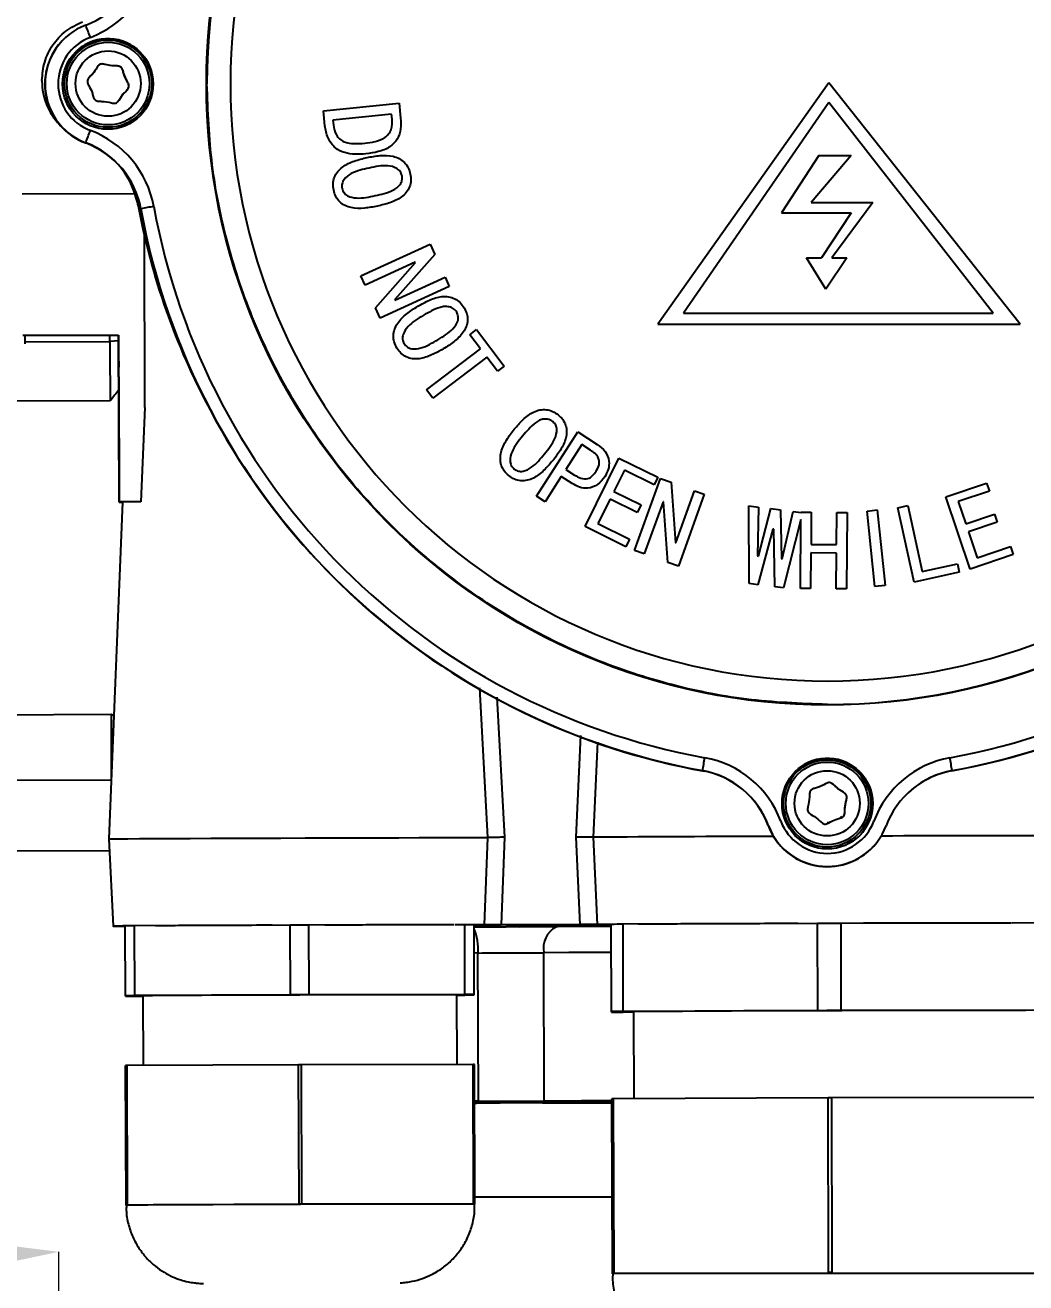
# Model space of a CAD drawing. Header units: millimetres. Extents: x 2384 to 4064, y 886 to 2074.
# Drawn here: x 3397.6 to 3512.4, y 1680.5 to 1824.7 of the extents above; entities that cross this region are included whole.
import ezdxf

# ---------------------------------------------------------------- set-up
doc = ezdxf.new("R2010")
doc.units = ezdxf.units.MM
doc.layers.add('AM_5', color=3, linetype='Continuous', lineweight=25)
doc.styles.add('SLDTEXTSTYLE1', font='txt.shx', dxfattribs={"width": 0.7, "bigfont": 'gbcbig.shx'})
doc.dimstyles.new('SLDDIMSTYLE12$2', dxfattribs={"dimtxt": 12, "dimasz": 10, "dimexe": 0, "dimexo": 0.0625, "dimgap": 0.875, "dimtad": 1, "dimdec": 1, "dimlfac": 1.8, "dimrnd": 1e-09, "dimzin": 12, "dimdsep": 46, "dimtxsty": 'SLDTEXTSTYLE1', "dimcen": 0.09, "dimdle": 8.16, "dimclrd": 3, "dimclre": 3, "dimadec": 0, "dimazin": 3, "dimtfac": 1, "dimtdec": 1, "dimtofl": 0, "dimtmove": 0, "dimatfit": 3, "dimfxl": 0, "dimfrac": 2, "dimtolj": 1, "dimlwd": 5, "dimlwe": 5, "dimarcsym": 0})

# ---------------------------------------------------------------- blocks, each defined once
blk = doc.blocks.new('*D65')
at = {"layer": 'AM_5', "color": 3, "linetype": 'Continuous', "lineweight": 5, "transparency": 16777216}
blk.add_line((3401.49, 1596.77), (3401.49, 1684.1), dxfattribs=at)
at = {"layer": 'AM_5', "color": 3, "lineweight": 5, "transparency": 16777216}
blk.add_line((3351.95, 1614.91), (3317.53, 1649.33), dxfattribs=at)
at = {"layer": 'AM_5', "color": 3, "linetype": 'Continuous', "lineweight": 5, "transparency": 16777216}
blk.add_arc((3401.49, 1565.36), 118.74, 94.8267, 130.1733, dxfattribs=at)
at = {"layer": 'AM_5', "color": 3, "transparency": 16777216}
for points in [[(3391.43, 1685.35), (3391.57, 1682.02), (3401.49, 1684.1)], [(3326.02, 1654.87), (3323.77, 1657.32), (3317.53, 1649.33)]]:
    blk.add_solid(points, dxfattribs=at)
at = {"layer": 'Defpoints', "color": 0, "transparency": 16777216}
for p in [(3370.76, 1680.06), (3352, 1614.86), (3401.49, 1596.71), (3401.49, 1570.36), (3401.49, 1565.36)]:
    blk.add_point(p, dxfattribs=at)
at = {"layer": 'AM_5', "color": 0, "transparency": 16777216, "insert": (3353.42, 1681.42), "char_height": 12, "attachment_point": 5, "rotation": 22.5, "style": 'SLDTEXTSTYLE1'}
blk.add_mtext('\\A1;45°', dxfattribs=at)

msp = doc.modelspace()

# ---------------------------------------------------------------- linework, layer by layer
at = {"color": 7, "linetype": 'Continuous', "lineweight": 25}
for p, q in [((3401.771, 1822.819), (3401.748, 1822.793)), ((3399.542, 1818.354), (3399.542, 1818.306)), ((3405.345, 1819.117), (3405.011, 1818.741)), ((3405.349, 1819.113), (3405.352, 1819.117)), ((3489.769, 1818.087), (3470.156, 1790.423)), ((3511.709, 1790.423), (3489.769, 1818.087)), ((3408.245, 1815.945), (3408.775, 1816.746)), ((3408.775, 1816.746), (3408.916, 1816.904)), ((3408.915, 1816.911), (3408.912, 1816.907)), ((3431.821, 1814.9), (3440.487, 1815.779)), ((3440.487, 1815.779), (3440.662, 1814.055)), ((3489.769, 1815.858), (3473.095, 1791.689)), ((3508.604, 1791.689), (3489.769, 1815.858)), ((3431.995, 1813.176), (3431.821, 1814.9)), ((3439.642, 1814.515), (3432.901, 1813.829)), ((3432.901, 1813.829), (3432.958, 1813.272)), ((3439.699, 1813.958), (3439.642, 1814.515)), ((3404.544, 1811.21), (3404.567, 1811.235)), ((3488.631, 1809.766), (3484.337, 1803.191)), ((3492.321, 1809.766), (3487.759, 1804.399)), ((3488.631, 1809.766), (3492.321, 1809.766)), ((3397.283, 1805.361), (3410.217, 1805.402)), ((3409.936, 1806.056), (3410.578, 1804.065)), ((3410.578, 1804.065), (3410.578, 1804.016)), ((3410.889, 1803.663), (3410.866, 1803.638)), ((3487.759, 1804.399), (3494.803, 1804.399)), ((3494.803, 1804.399), (3490.13, 1798.025)), ((3484.337, 1803.191), (3492.321, 1803.191)), ((3492.321, 1803.191), (3488.947, 1798.025)), ((3411.36, 1780.885), (3411.298, 1800.555)), ((3436.106, 1795.968), (3444.043, 1799.603)), ((3444.043, 1799.603), (3444.576, 1798.441)), ((3444.576, 1798.441), (3439.989, 1793.253)), ((3487.222, 1798.025), (3488.947, 1798.025)), ((3489.436, 1794.47), (3487.222, 1798.025)), ((3491.851, 1798.025), (3489.436, 1794.47)), ((3490.13, 1798.025), (3491.851, 1798.025)), ((3442.351, 1797.535), (3436.595, 1794.9)), ((3437.787, 1792.3), (3442.372, 1797.49)), ((3442.372, 1797.49), (3442.351, 1797.535)), ((3436.595, 1794.9), (3436.106, 1795.968)), ((3440.009, 1793.206), (3445.766, 1795.842)), ((3445.766, 1795.842), (3446.254, 1794.775)), ((3446.254, 1794.775), (3438.317, 1791.141)), ((3438.317, 1791.141), (3437.787, 1792.3)), ((3439.989, 1793.253), (3440.009, 1793.206)), ((3473.095, 1791.689), (3508.604, 1791.689)), ((3397.334, 1789.16), (3408.334, 1789.195)), ((3408.334, 1789.195), (3408.394, 1770.066)), ((3408.334, 1789.195), (3408.334, 1789.157)), ((3448.602, 1789.231), (3449.375, 1789.818)), ((3449.839, 1787.601), (3448.602, 1789.231)), ((3449.375, 1789.818), (3452.558, 1785.623)), ((3470.156, 1790.423), (3511.709, 1790.423)), ((3397.621, 1788.406), (3407.336, 1788.436)), ((3408.334, 1789.157), (3397.622, 1789.123)), ((3408.394, 1770.027), (3408.334, 1789.157)), ((3443.647, 1782.902), (3449.839, 1787.601)), ((3450.55, 1786.665), (3444.358, 1781.966)), ((3451.785, 1785.036), (3450.55, 1786.665)), ((3408.343, 1786.191), (3408.343, 1786.199)), ((3408.343, 1786.199), (3408.345, 1785.503)), ((3408.345, 1785.495), (3408.343, 1786.191)), ((3408.345, 1785.503), (3408.345, 1785.495)), ((3452.558, 1785.623), (3451.785, 1785.036)), ((3408.349, 1784.386), (3408.349, 1784.399)), ((3408.349, 1784.399), (3408.351, 1783.638)), ((3408.351, 1783.624), (3408.349, 1784.386)), ((3408.349, 1784.386), (3408.349, 1784.386)), ((3408.351, 1783.638), (3408.351, 1783.624)), ((3408.355, 1782.311), (3408.358, 1781.466)), ((3408.355, 1782.293), (3408.355, 1782.311)), ((3408.358, 1781.448), (3408.355, 1782.293)), ((3408.355, 1782.293), (3408.355, 1782.293)), ((3444.358, 1781.966), (3443.647, 1782.902)), ((3407.357, 1781.637), (3396.042, 1781.602)), ((3408.358, 1781.466), (3408.358, 1781.458)), ((3408.358, 1781.458), (3408.384, 1773.351)), ((3408.358, 1781.456), (3408.358, 1781.448)), ((3408.384, 1773.348), (3408.358, 1781.456)), ((3411.36, 1780.885), (3410.867, 1770.073)), ((3456.25, 1770.717), (3460.981, 1778.087)), ((3460.981, 1778.087), (3463.222, 1776.649)), ((3461.447, 1776.632), (3459.621, 1773.786)), ((3462.438, 1775.995), (3461.447, 1776.632)), ((3461.815, 1767.235), (3465.697, 1775.093)), ((3465.697, 1775.093), (3470.154, 1772.891)), ((3408.384, 1773.351), (3408.384, 1773.348)), ((3459.621, 1773.786), (3460.611, 1773.149)), ((3466.323, 1773.698), (3465.118, 1771.263)), ((3469.724, 1772.017), (3466.323, 1773.698)), ((3459.096, 1772.968), (3457.241, 1770.08)), ((3460.346, 1772.166), (3459.096, 1772.968)), ((3467.496, 1764.495), (3470.47, 1772.756)), ((3470.154, 1772.891), (3469.724, 1772.017)), ((3470.47, 1772.756), (3471.679, 1772.32)), ((3471.679, 1772.32), (3472.178, 1765.374)), ((3503.179, 1770.634), (3507.867, 1772.23)), ((3507.867, 1772.23), (3508.179, 1771.313)), ((3457.241, 1770.08), (3456.25, 1770.717)), ((3465.118, 1771.263), (3468.242, 1769.719)), ((3472.227, 1765.355), (3474.385, 1771.346)), ((3475.495, 1770.947), (3472.521, 1762.686)), ((3474.385, 1771.346), (3475.495, 1770.947)), ((3505.991, 1762.373), (3503.179, 1770.634)), ((3508.179, 1771.313), (3504.604, 1770.094)), ((3408.796, 1770.05), (3407.231, 1731.434)), ((3410.867, 1770.073), (3408.394, 1770.066)), ((3408.394, 1770.066), (3408.394, 1770.027)), ((3408.394, 1770.027), (3408.795, 1770.029)), ((3464.687, 1770.39), (3463.302, 1767.588)), ((3467.812, 1768.846), (3464.687, 1770.39)), ((3468.242, 1769.719), (3467.812, 1768.846)), ((3470.766, 1770.086), (3468.608, 1764.095)), ((3470.813, 1770.069), (3470.766, 1770.086)), ((3471.314, 1763.121), (3470.813, 1770.069)), ((3480.633, 1760.695), (3480.595, 1769.602)), ((3480.595, 1769.602), (3481.709, 1769.463)), ((3481.709, 1769.463), (3481.59, 1763.87)), ((3481.69, 1763.859), (3483.128, 1769.291)), ((3483.128, 1769.291), (3484.244, 1769.153)), ((3484.244, 1769.153), (3484.326, 1763.535)), ((3484.428, 1763.522), (3485.664, 1768.978)), ((3485.664, 1768.978), (3486.586, 1768.865)), ((3494.153, 1769.018), (3495.32, 1769.139)), ((3495.049, 1760.351), (3494.153, 1769.018)), ((3495.32, 1769.139), (3496.217, 1760.472)), ((3497.692, 1769.387), (3498.836, 1769.635)), ((3499.545, 1760.881), (3497.692, 1769.387)), ((3498.836, 1769.635), (3500.484, 1762.075)), ((3504.604, 1770.094), (3505.475, 1767.533)), ((3463.302, 1767.588), (3466.933, 1765.793)), ((3486.579, 1768.06), (3484.587, 1760.21)), ((3486.511, 1760.142), (3486.579, 1768.06)), ((3486.586, 1768.865), (3486.586, 1768.89)), ((3486.586, 1768.89), (3487.763, 1768.881)), ((3487.763, 1768.881), (3487.731, 1765.197)), ((3490.647, 1765.173), (3490.679, 1768.856)), ((3490.679, 1768.856), (3491.856, 1768.845)), ((3491.856, 1768.845), (3491.78, 1760.097)), ((3505.475, 1767.533), (3508.761, 1768.652)), ((3509.074, 1767.735), (3505.788, 1766.616)), ((3508.761, 1768.652), (3509.074, 1767.735)), ((3466.501, 1764.92), (3461.815, 1767.235)), ((3483.356, 1766.947), (3481.647, 1760.571)), ((3483.456, 1766.934), (3483.356, 1766.947)), ((3483.574, 1760.335), (3483.456, 1766.934)), ((3505.788, 1766.616), (3506.792, 1763.667)), ((3429.52, 1765.11), (3429.514, 1765.104)), ((3429.514, 1765.104), (3429.52, 1765.11)), ((3466.933, 1765.793), (3466.501, 1764.92)), ((3472.178, 1765.374), (3472.227, 1765.355)), ((3487.731, 1765.197), (3490.647, 1765.173)), ((3506.792, 1763.667), (3510.608, 1764.967)), ((3510.608, 1764.967), (3510.919, 1764.05)), ((3468.608, 1764.095), (3467.496, 1764.495)), ((3481.59, 1763.87), (3481.69, 1763.859)), ((3484.326, 1763.535), (3484.428, 1763.522)), ((3487.723, 1764.225), (3487.687, 1760.133)), ((3490.639, 1764.201), (3487.723, 1764.225)), ((3490.603, 1760.108), (3490.639, 1764.201)), ((3510.919, 1764.05), (3505.991, 1762.373)), ((3472.521, 1762.686), (3471.314, 1763.121)), ((3504.717, 1762.008), (3499.545, 1760.881)), ((3500.484, 1762.075), (3504.513, 1762.954)), ((3504.513, 1762.954), (3504.717, 1762.008)), ((3481.647, 1760.571), (3480.633, 1760.695)), ((3484.587, 1760.21), (3483.574, 1760.335)), ((3496.217, 1760.472), (3495.049, 1760.351)), ((3487.687, 1760.133), (3486.511, 1760.142)), ((3491.78, 1760.097), (3490.603, 1760.108)), ((3436.73, 1757.889), (3436.735, 1757.895)), ((3450.667, 1731.583), (3449.749, 1748.76)), ((3451.718, 1747.665), (3452.588, 1731.621)), ((3382.569, 1745.638), (3407.47, 1745.716)), ((3407.47, 1745.716), (3407.805, 1745.589)), ((3460.814, 1731.647), (3461.35, 1743.274)), ((3463.26, 1742.522), (3462.762, 1731.621)), ((3475.271, 1739.25), (3475.286, 1739.266)), ((3475.514, 1739.195), (3475.52, 1739.202)), ((3475.776, 1739.145), (3475.514, 1739.195)), ((3503.911, 1739.266), (3503.888, 1739.241)), ((3407.494, 1738.156), (3382.581, 1738.077)), ((3407.494, 1738.156), (3407.495, 1737.936)), ((3482.793, 1733.033), (3482.67, 1733.359)), ((3482.793, 1733.033), (3482.8, 1733.041)), ((3482.858, 1732.944), (3482.844, 1732.928)), ((3489.811, 1733.28), (3489.592, 1733.269)), ((3450.294, 1721.581), (3450.668, 1731.583)), ((3450.668, 1731.583), (3450.667, 1731.583)), ((3452.588, 1731.621), (3452.215, 1721.585)), ((3461.255, 1721.613), (3460.814, 1731.647)), ((3462.762, 1731.621), (3463.202, 1721.622)), ((3462.762, 1731.621), (3462.762, 1731.621)), ((3382.519, 1730.046), (3407.293, 1730.124)), ((3407.231, 1731.434), (3407.699, 1721.436)), ((3494.903, 1730.607), (3494.926, 1730.632)), ((3409.113, 1713.46), (3409.088, 1721.46)), ((3409.088, 1721.46), (3409.088, 1721.421)), ((3409.113, 1713.421), (3409.088, 1721.421)), ((3428.015, 1721.542), (3410.161, 1721.467)), ((3410.186, 1713.467), (3410.161, 1721.467)), ((3428.04, 1713.542), (3428.015, 1721.542)), ((3446.818, 1721.583), (3430.161, 1721.549)), ((3430.186, 1713.549), (3430.161, 1721.549)), ((3448.015, 1721.586), (3446.922, 1721.583)), ((3448.04, 1713.586), (3448.015, 1721.586)), ((3449.113, 1713.586), (3449.088, 1721.586)), ((3450.294, 1721.581), (3449.088, 1721.583)), ((3449.088, 1721.549), (3450.294, 1721.558)), ((3452.215, 1721.585), (3461.255, 1721.613)), ((3461.255, 1721.596), (3452.215, 1721.567)), ((3458.51, 1721.373), (3459.255, 1721.589)), ((3464.861, 1711.64), (3464.83, 1721.64)), ((3464.83, 1721.64), (3464.83, 1721.591)), ((3464.861, 1711.591), (3464.83, 1721.591)), ((3488.488, 1721.743), (3466.171, 1721.648)), ((3466.203, 1711.648), (3466.171, 1721.648)), ((3488.52, 1711.743), (3488.488, 1721.743)), ((3510.608, 1721.791), (3491.171, 1721.751)), ((3491.203, 1711.751), (3491.171, 1721.751)), ((3513.488, 1721.797), (3510.792, 1721.792)), ((3454.3, 1721.365), (3453.872, 1721.363)), ((3458.51, 1721.373), (3454.3, 1721.365)), ((3449.543, 1718.356), (3449.098, 1718.354)), ((3449.597, 1701.356), (3449.543, 1718.356)), ((3457.134, 1701.382), (3457.08, 1718.381)), ((3409.113, 1713.46), (3409.113, 1713.421)), ((3428.04, 1713.542), (3410.186, 1713.467)), ((3410.187, 1713.421), (3411.113, 1713.423)), ((3411.113, 1713.447), (3411.138, 1705.471)), ((3448.04, 1713.586), (3430.186, 1713.549)), ((3447.138, 1705.584), (3447.113, 1713.56)), ((3447.113, 1713.536), (3448.04, 1713.54)), ((3449.113, 1713.547), (3449.113, 1713.586)), ((3464.861, 1711.64), (3464.861, 1711.591)), ((3488.52, 1711.743), (3466.203, 1711.648)), ((3466.203, 1711.591), (3467.361, 1711.594)), ((3467.361, 1711.623), (3467.393, 1701.653)), ((3513.52, 1711.797), (3491.203, 1711.751)), ((3428.974, 1705.546), (3409.302, 1705.463)), ((3429.025, 1689.546), (3428.974, 1705.546)), ((3448.974, 1705.588), (3429.302, 1705.547)), ((3429.353, 1689.547), (3429.302, 1705.547)), ((3449.025, 1689.588), (3448.974, 1705.588)), ((3449.189, 1689.588), (3449.138, 1705.588)), ((3409.189, 1689.462), (3409.138, 1705.462)), ((3409.138, 1705.462), (3409.139, 1705.419)), ((3409.189, 1689.419), (3409.139, 1705.419)), ((3409.353, 1689.463), (3409.302, 1705.463)), ((3449.597, 1701.356), (3449.152, 1701.354)), ((3453.594, 1701.321), (3449.152, 1701.312)), ((3449.152, 1701.201), (3453.464, 1701.219)), ((3453.464, 1701.219), (3453.463, 1701.321)), ((3462.632, 1701.231), (3458.106, 1701.202)), ((3458.256, 1701.367), (3462.807, 1701.367)), ((3461.719, 1701.225), (3461.719, 1701.207)), ((3462.632, 1701.366), (3462.632, 1701.231)), ((3462.807, 1701.367), (3462.807, 1701.389)), ((3464.956, 1681.642), (3464.893, 1701.642)), ((3464.893, 1701.642), (3464.893, 1701.589)), ((3464.956, 1681.589), (3464.893, 1701.589)), ((3489.688, 1701.748), (3465.098, 1701.644)), ((3465.161, 1681.644), (3465.098, 1701.644)), ((3489.751, 1681.748), (3489.688, 1701.748)), ((3514.688, 1701.8), (3490.097, 1701.749)), ((3490.16, 1681.749), (3490.097, 1701.749)), ((3449.152, 1701.158), (3449.418, 1701.159)), ((3465.133, 1690.364), (3449.022, 1690.364)), ((3409.189, 1689.462), (3409.189, 1689.44)), ((3409.189, 1689.44), (3409.189, 1689.419)), ((3419.189, 1689.505), (3409.353, 1689.463)), ((3429.025, 1689.546), (3419.189, 1689.505)), ((3426.494, 1689.535), (3426.494, 1689.532)), ((3439.189, 1689.567), (3429.353, 1689.547)), ((3449.025, 1689.588), (3439.189, 1689.567)), ((3449.189, 1689.566), (3449.189, 1689.588)), ((3464.956, 1681.642), (3464.956, 1681.616)), ((3464.956, 1681.616), (3464.956, 1681.589))]:
    msp.add_line(p, q, dxfattribs=at)
at = {"linetype": 'ByBlock'}
msp.add_line((3465.161, 1681.644), (3514.918, 1681.644), dxfattribs=at)
at = {"color": 7, "linetype": 'Continuous', "lineweight": 25, "flags": 128}
for points in [[(3407.336, 1788.436), (3407.334, 1789.014), (3407.334, 1789.154)], [(3408.336, 1788.538), (3408.311, 1788.533), (3407.336, 1788.436)], [(3407.336, 1788.436), (3407.337, 1788.084), (3407.339, 1787.564), (3407.341, 1786.887), (3407.343, 1786.064), (3407.346, 1785.109), (3407.35, 1784.04), (3407.353, 1782.876), (3407.357, 1781.637)], [(3407.47, 1745.716), (3407.472, 1745.229), (3407.474, 1744.583), (3407.476, 1743.788), (3407.479, 1742.859), (3407.482, 1741.811), (3407.486, 1740.665), (3407.49, 1739.439), (3407.494, 1738.156)], [(3491.22, 1733.989), (3491.148, 1733.913), (3491.007, 1733.784)], [(3407.231, 1731.434), (3407.276, 1731.437), (3407.632, 1731.443), (3408.338, 1731.451), (3409.382, 1731.459), (3410.748, 1731.468), (3412.415, 1731.477), (3414.354, 1731.487), (3416.536, 1731.497), (3418.924, 1731.508), (3421.481, 1731.518), (3424.165, 1731.528), (3426.934, 1731.538), (3429.742, 1731.547), (3432.544, 1731.555), (3435.296, 1731.563), (3437.954, 1731.569), (3440.473, 1731.575), (3442.815, 1731.579), (3444.941, 1731.583), (3446.817, 1731.585), (3448.413, 1731.585), (3449.703, 1731.585), (3450.667, 1731.583)], [(3430.161, 1721.549), (3429.893, 1721.548), (3429.625, 1721.547), (3429.356, 1721.546), (3429.088, 1721.546), (3428.82, 1721.545), (3428.551, 1721.544), (3428.283, 1721.543), (3428.015, 1721.542)], [(3454.3, 1721.365), (3455.436, 1721.558), (3455.492, 1721.577)], [(3464.83, 1721.399), (3464.541, 1721.398), (3462.999, 1721.391), (3461.479, 1721.385), (3459.982, 1721.379), (3458.51, 1721.373)], [(3491.171, 1721.751), (3490.836, 1721.75), (3490.501, 1721.749), (3490.165, 1721.748), (3489.83, 1721.747), (3489.494, 1721.746), (3489.159, 1721.745), (3488.823, 1721.744), (3488.488, 1721.743)], [(3449.089, 1721.348), (3449.506, 1721.35), (3450.186, 1721.352), (3450.871, 1721.354), (3451.559, 1721.356), (3452.248, 1721.358), (3452.777, 1721.36)], [(3464.84, 1718.413), (3462.922, 1718.406), (3459.959, 1718.394), (3457.08, 1718.381)], [(3430.186, 1713.549), (3429.918, 1713.548), (3429.65, 1713.547), (3429.382, 1713.546), (3429.113, 1713.546), (3428.845, 1713.545), (3428.576, 1713.544), (3428.308, 1713.543), (3428.04, 1713.542)], [(3491.203, 1711.751), (3490.867, 1711.75), (3490.532, 1711.749), (3490.197, 1711.748), (3489.861, 1711.747), (3489.526, 1711.746), (3489.19, 1711.745), (3488.855, 1711.744), (3488.52, 1711.743)], [(3429.302, 1705.547), (3429.261, 1705.547), (3429.22, 1705.547), (3429.179, 1705.547), (3429.138, 1705.547), (3429.097, 1705.546), (3429.056, 1705.546), (3429.015, 1705.546), (3428.974, 1705.546)], [(3449.138, 1705.588), (3449.118, 1705.588), (3449.098, 1705.588), (3449.077, 1705.588), (3449.057, 1705.588), (3449.036, 1705.588), (3449.016, 1705.588), (3448.995, 1705.588), (3448.974, 1705.588)], [(3409.302, 1705.463), (3409.282, 1705.463), (3409.261, 1705.463), (3409.24, 1705.462), (3409.22, 1705.462), (3409.199, 1705.462), (3409.179, 1705.462), (3409.159, 1705.462), (3409.138, 1705.462)], [(3449.152, 1701.327), (3449.847, 1701.33), (3450.905, 1701.335), (3451.692, 1701.34), (3452.15, 1701.343), (3452.245, 1701.346), (3451.971, 1701.348), (3451.346, 1701.348), (3450.419, 1701.347), (3449.256, 1701.345), (3449.152, 1701.345)], [(3453.464, 1701.219), (3454.458, 1701.22), (3455.499, 1701.221), (3456.585, 1701.222), (3457.713, 1701.223), (3458.884, 1701.225), (3460.095, 1701.227), (3461.345, 1701.229), (3462.632, 1701.231)], [(3462.807, 1701.367), (3461.515, 1701.361), (3460.26, 1701.355), (3459.044, 1701.349), (3457.867, 1701.343), (3456.733, 1701.338), (3455.641, 1701.332), (3454.595, 1701.326), (3453.594, 1701.321)], [(3464.893, 1701.414), (3461.41, 1701.399), (3457.134, 1701.382)], [(3461.719, 1701.207), (3464.099, 1701.212), (3464.894, 1701.213)], [(3464.893, 1701.398), (3464.267, 1701.395), (3461.882, 1701.385)], [(3465.098, 1701.644), (3465.072, 1701.644), (3465.046, 1701.643), (3465.02, 1701.643), (3464.995, 1701.643), (3464.969, 1701.643), (3464.943, 1701.643), (3464.918, 1701.643), (3464.893, 1701.642)], [(3490.097, 1701.749), (3490.046, 1701.749), (3489.995, 1701.749), (3489.944, 1701.749), (3489.893, 1701.748), (3489.841, 1701.748), (3489.79, 1701.748), (3489.739, 1701.748), (3489.688, 1701.748)], [(3449.152, 1701.168), (3449.702, 1701.17), (3450.759, 1701.175), (3451.547, 1701.18), (3452.005, 1701.184), (3452.1, 1701.186), (3451.825, 1701.188), (3451.201, 1701.188), (3450.273, 1701.187), (3449.152, 1701.185)], [(3456.951, 1701.181), (3461.219, 1701.189), (3464.894, 1701.198)], [(3409.353, 1689.463), (3409.332, 1689.463), (3409.311, 1689.463), (3409.291, 1689.462), (3409.27, 1689.462), (3409.25, 1689.462), (3409.229, 1689.462), (3409.209, 1689.462), (3409.189, 1689.462)], [(3439.189, 1689.567), (3436.842, 1689.562), (3434.365, 1689.556), (3431.799, 1689.549), (3429.189, 1689.541), (3426.578, 1689.532), (3424.012, 1689.523), (3421.535, 1689.514), (3419.189, 1689.505)], [(3429.353, 1689.547), (3429.312, 1689.547), (3429.271, 1689.547), (3429.23, 1689.547), (3429.189, 1689.547), (3429.148, 1689.547), (3429.107, 1689.546), (3429.066, 1689.546), (3429.025, 1689.546)], [(3449.189, 1689.588), (3449.168, 1689.588), (3449.148, 1689.588), (3449.128, 1689.588), (3449.107, 1689.588), (3449.087, 1689.588), (3449.066, 1689.588), (3449.045, 1689.588), (3449.025, 1689.588)], [(3465.161, 1681.644), (3465.135, 1681.644), (3465.109, 1681.643), (3465.083, 1681.643), (3465.057, 1681.643), (3465.032, 1681.643), (3465.006, 1681.643), (3464.981, 1681.643), (3464.956, 1681.642)], [(3490.16, 1681.749), (3490.109, 1681.749), (3490.058, 1681.749), (3490.007, 1681.749), (3489.956, 1681.749), (3489.904, 1681.748), (3489.853, 1681.748), (3489.802, 1681.748), (3489.751, 1681.748)]]:
    msp.add_lwpolyline(points, dxfattribs=at)
at = {"color": 7, "linetype": 'Continuous', "lineweight": 25}
for centre, radius in [((3489.601, 1817.978), 71.202), ((3407.101, 1817.978), 5.2), ((3407.127, 1818.007), 5), ((3407.132, 1818.012), 4.739), ((3407.134, 1818.014), 3.742), ((3489.601, 1735.478), 5.2), ((3489.573, 1735.504), 5), ((3489.578, 1735.51), 4.739), ((3489.579, 1735.512), 3.742)]:
    msp.add_circle(centre, radius, dxfattribs=at)
for centre, radius, start, end in [((3489.603, 1817.981), 71.137, 270.00008, 179.99995), ((3489.608, 1817.986), 68.457, 90.00009, 359.99993), ((3401.051, 1834.077), 10, 290.58662, 349.69397), ((3401.053, 1834.08), 11.5, 290.58662, 349.69398), ((3407.098, 1817.976), 7.2, 110.58678, 249.4134), ((3250.725, 1765.731), 164.762, 20.45627, 20.97729), ((3407.075, 1817.95), 7.2, 137.72619, 249.41336), ((3407.101, 1817.978), 5.7, 110.58679, 249.4134), ((3407.092, 1817.969), 5.2, 317.72621, 137.72594), ((3406.742, 1818.317), 7.2, 180.09019, 224.23125), ((3028.687, 1953.625), 401.946, 339.2524, 339.46673), ((3401.053, 1801.877), 11.5, 10.30623, 69.41324), ((3401.027, 1801.848), 10, 10.30621, 69.41324), ((3401.05, 1801.874), 10, 10.30623, 69.41324), ((3400.745, 1802.196), 10, 10.48648, 37.80325), ((3489.241, 1818.577), 80, 190.48648, 208.29542), ((3489.575, 1817.95), 80, 190.3062, 221.34361), ((3455.676, 1563.672), 244.134, 100.21812, 100.57087), ((3489.599, 1817.976), 80, 190.30621, 259.69381), ((3489.601, 1817.979), 78.5, 190.30621, 259.69381), ((3489.601, 1817.978), 78.5, 280.30599, 349.69399), ((3489.599, 1817.975), 80, 280.30599, 349.69399), ((3333.339, 1788.892), 64.283, 359.36654, 0.20631), ((3489.581, 1817.956), 80, 221.3436, 228.65642), ((3489.576, 1817.95), 80, 228.65641, 259.87691), ((3489.576, 1817.95), 80, 280.306, 311.34355), ((3199.674, 1790.531), 280.339, 349.46326, 349.77049), ((3473.499, 1729.43), 11.5, 20.58678, 79.69378), ((3489.592, 1735.469), 5.2, 317.72621, 137.72594), ((3505.703, 1729.43), 11.5, 100.30601, 159.41336), ((3320.256, 1707.016), 186.465, 9.95967, 10.42129), ((3473.482, 1729.412), 10, 20.58678, 79.69378), ((3473.497, 1729.428), 10, 20.58678, 79.69378), ((3505.7, 1729.428), 10, 100.30601, 159.41336), ((3505.677, 1729.402), 10, 100.306, 137.72607), ((3489.575, 1735.45), 7.2, 199.61704, 317.72594), ((3489.598, 1735.476), 7.2, 200.58662, 339.41319), ((3489.601, 1735.478), 5.7, 200.58662, 339.4132), ((3496.156, -2874.179), 4605.921, 90.158502, 90.415406), ((3511.235, -2478.121), 4209.912, 89.928953, 90.210502), ((3419.188, 227.77), 1493.723, 90.346246, 90.387413), ((3448.392, 227.908), 1493.678, 89.973304, 90.014472), ((3477.455, -145.472), 1867.154, 90.346246, 90.387413), ((3443.844, 1718.857), 5.722, 354.96726, 23.54081), ((3459.876, 1718.882), 2.84, 118.75348, 190.15843), ((3436.441, 6620.383), 4902.045, 270.153147, 270.241236), ((3419.213, 219.77), 1493.723, 90.346246, 90.387413), ((3409.809, 3207.098), 1493.678, 269.973304, 270.014472), ((3431.312, -514.348), 2227.886, 90.056559, 90.519478), ((3440.94, -514.29), 2227.858, 89.841239, 90.304162), ((3448.417, 219.908), 1493.678, 89.973304, 90.014472), ((3439.013, 3207.236), 1493.723, 270.346246, 270.387413), ((3477.486, -155.472), 1867.154, 90.346246, 90.387413), ((3465.731, 3578.688), 1867.097, 269.973304, 270.014472), ((3492.589, -1068.897), 2780.635, 90.056208, 90.51983), ((3504.864, -1245.956), 2957.731, 89.85477, 90.290631), ((3436.494, 6603.383), 4902.045, 270.153147, 270.241236), ((3469.144, -99.738), 1801.138, 90.231019, 90.346356), ((3467.12, -3192.687), 4893.878, 90.119055, 90.207243), ((3457.695, 3483.318), 1782.116, 270.013203, 270.129367), ((3420.618, 685.248), 1004.258, 90.081561, 90.652098), ((3444.082, 685.358), 1004.221, 89.708612, 90.279164)]:
    msp.add_arc(centre, radius, start, end, dxfattribs=at)
for points, knots in [([(3489.608, 1886.443), (3492.248, 1886.354), (3497.64, 1886.173), (3505.768, 1884.673), (3513.932, 1882.175), (3521.926, 1878.55), (3529.53, 1873.84), (3536.525, 1868.111), (3542.547, 1861.676), (3547.531, 1854.779), (3551.479, 1847.649), (3554.505, 1840.254), (3556.587, 1832.762), (3557.839, 1825.328), (3557.991, 1820.402), (3558.065, 1817.986)], [0, 0, 0, 0, 0.0736754, 0.1504344, 0.2298849, 0.3115242, 0.3947507, 0.4788859, 0.5632051, 0.6400411, 0.7158686, 0.7901842, 0.8625449, 0.9325805, 1, 1, 1, 1]), ([(3399.544, 1818.354), (3399.605, 1819.078), (3399.728, 1820.53), (3400.73, 1822.502), (3402.216, 1824.145), (3403.532, 1824.78), (3404.189, 1825.098)], [0, 0, 0, 0, 0.2490317, 0.4993545, 0.7496772, 1, 1, 1, 1]), ([(3408.779, 1816.749), (3408.625, 1816.466), (3408.44, 1816.126), (3408.113, 1815.816), (3407.853, 1815.735), (3407.277, 1815.864), (3406.637, 1815.997), (3406.016, 1815.979), (3405.681, 1816.068), (3405.509, 1816.303), (3405.398, 1816.613), (3405.277, 1817.153), (3404.977, 1817.67), (3404.746, 1818.124), (3404.758, 1818.395), (3404.969, 1818.794), (3405.565, 1819.22), (3405.823, 1819.905), (3406.155, 1820.212), (3406.413, 1820.294), (3406.99, 1820.164), (3407.63, 1820.032), (3408.252, 1820.049), (3408.586, 1819.96), (3408.758, 1819.726), (3408.869, 1819.415), (3408.99, 1818.875), (3409.29, 1818.358), (3409.521, 1817.904), (3409.509, 1817.633), (3409.294, 1817.237), (3409.013, 1816.971), (3408.779, 1816.749)], [0, 0, 0, 0, 0.0662649, 0.0793317, 0.0917493, 0.1205736, 0.1985399, 0.2267612, 0.2498448, 0.2658901, 0.2845053, 0.318085, 0.3794264, 0.4082507, 0.4206683, 0.4337351, 0.5, 0.5662649, 0.5793317, 0.5917493, 0.6205736, 0.6985399, 0.7267612, 0.7498448, 0.7658901, 0.7845053, 0.818085, 0.8794264, 0.9082507, 0.9206683, 0.9337351, 1, 1, 1, 1]), ([(3409.249, 1817.28), (3409.308, 1817.338), (3409.411, 1817.442), (3409.505, 1817.63), (3409.519, 1817.9), (3409.244, 1818.425), (3408.952, 1819.009), (3408.809, 1819.614), (3408.638, 1819.914), (3408.367, 1820.02), (3408.038, 1820.047), (3407.485, 1820.026), (3406.91, 1820.181), (3406.408, 1820.291), (3406.155, 1820.206), (3406.051, 1820.129), (3406.016, 1820.076), (3406.016, 1820.075)], [0, 0, 0, 0, 0.0442933, 0.0782703, 0.1105592, 0.1855092, 0.3882407, 0.461623, 0.521646, 0.5633676, 0.6117717, 0.6990871, 0.8585898, 0.9335398, 0.9658287, 0.9998057, 1, 1, 1, 1]), ([(3436.552, 1811.181), (3436.949, 1811.233), (3437.742, 1811.337), (3438.714, 1811.676), (3439.316, 1812.221), (3439.717, 1812.937), (3439.706, 1813.55), (3439.699, 1813.958)], [0, 0, 0, 0, 0.2508567, 0.500793, 0.6258591, 0.7509329, 1, 1, 1, 1]), ([(3440.662, 1814.055), (3440.683, 1813.644), (3440.727, 1812.825), (3440.366, 1811.611), (3439.422, 1810.652), (3438.11, 1810.16), (3437.154, 1810.03), (3436.675, 1809.964)], [0, 0, 0, 0, 0.1870739, 0.3734257, 0.5592438, 0.7792964, 1, 1, 1, 1]), ([(3436.675, 1809.964), (3436.272, 1809.937), (3435.465, 1809.882), (3434.25, 1810.032), (3433.078, 1810.621), (3432.243, 1811.763), (3432.078, 1812.704), (3431.995, 1813.176)], [0, 0, 0, 0, 0.1873686, 0.3744545, 0.5606512, 0.7799286, 1, 1, 1, 1]), ([(3432.958, 1813.272), (3433.032, 1812.875), (3433.143, 1812.278), (3433.659, 1811.648), (3434.348, 1811.228), (3435.363, 1811.095), (3436.155, 1811.152), (3436.552, 1811.181)], [0, 0, 0, 0, 0.2491686, 0.3742314, 0.4992481, 0.7491493, 1, 1, 1, 1]), ([(3432.999, 1805.788), (3432.962, 1806.039), (3432.889, 1806.54), (3433.057, 1807.294), (3433.446, 1807.952), (3434.188, 1808.647), (3435.353, 1809.183), (3436.331, 1809.421), (3436.82, 1809.54)], [0, 0, 0, 0, 0.1250192, 0.2498558, 0.3747912, 0.4997815, 0.7495749, 1, 1, 1, 1]), ([(3436.82, 1809.54), (3437.312, 1809.63), (3438.295, 1809.81), (3439.569, 1809.794), (3440.52, 1809.452), (3441.132, 1809.002), (3441.584, 1808.383), (3441.717, 1807.899), (3441.784, 1807.657)], [0, 0, 0, 0, 0.2504567, 0.5002532, 0.6252173, 0.7501267, 0.8749622, 1, 1, 1, 1]), ([(3437.076, 1808.335), (3436.363, 1808.186), (3435.298, 1807.964), (3434.252, 1807.198), (3433.909, 1806.536), (3433.937, 1806.173), (3433.952, 1805.991)], [0, 0, 0, 0, 0.5017694, 0.750141, 0.875232, 1, 1, 1, 1]), ([(3440.831, 1807.454), (3440.772, 1807.624), (3440.654, 1807.965), (3440.092, 1808.441), (3438.832, 1808.717), (3437.78, 1808.488), (3437.076, 1808.335)], [0, 0, 0, 0, 0.1248189, 0.2499539, 0.4981871, 1, 1, 1, 1]), ([(3437.749, 1805.173), (3438.448, 1805.318), (3439.492, 1805.535), (3440.545, 1806.263), (3440.875, 1806.918), (3440.846, 1807.275), (3440.831, 1807.454)], [0, 0, 0, 0, 0.5019475, 0.7502431, 0.8752926, 1, 1, 1, 1]), ([(3441.784, 1807.657), (3441.821, 1807.409), (3441.895, 1806.914), (3441.733, 1806.169), (3441.352, 1805.515), (3440.611, 1804.835), (3439.455, 1804.318), (3438.488, 1804.084), (3438.004, 1803.968)], [0, 0, 0, 0, 0.1250247, 0.249832, 0.3747171, 0.499688, 0.7495364, 1, 1, 1, 1]), ([(3438.004, 1803.968), (3437.511, 1803.877), (3436.526, 1803.696), (3435.252, 1803.698), (3434.289, 1804.011), (3433.664, 1804.446), (3433.202, 1805.06), (3433.066, 1805.546), (3432.999, 1805.788)], [0, 0, 0, 0, 0.2504518, 0.5003272, 0.6253213, 0.7502035, 0.8750019, 1, 1, 1, 1]), ([(3433.952, 1805.991), (3434.012, 1805.82), (3434.133, 1805.478), (3434.722, 1805.026), (3435.989, 1804.794), (3437.043, 1805.021), (3437.749, 1805.173)], [0, 0, 0, 0, 0.1247323, 0.24978, 0.4982226, 1, 1, 1, 1]), ([(3442.634, 1792.492), (3443.071, 1792.736), (3443.943, 1793.225), (3445.154, 1793.625), (3446.165, 1793.61), (3446.89, 1793.382), (3447.518, 1792.942), (3447.801, 1792.527), (3447.943, 1792.319)], [0, 0, 0, 0, 0.2504523, 0.5002239, 0.6252071, 0.75011, 0.874969, 1, 1, 1, 1]), ([(3440.234, 1787.706), (3440.118, 1787.931), (3439.885, 1788.38), (3439.804, 1789.148), (3439.957, 1789.897), (3440.434, 1790.795), (3441.361, 1791.68), (3442.21, 1792.221), (3442.634, 1792.492)], [0, 0, 0, 0, 0.1250036, 0.2498616, 0.3747616, 0.4997388, 0.7495522, 1, 1, 1, 1]), ([(3447.106, 1791.819), (3446.995, 1791.962), (3446.772, 1792.247), (3446.254, 1792.439), (3445.718, 1792.498), (3444.664, 1792.246), (3443.888, 1791.795), (3443.267, 1791.434)], [0, 0, 0, 0, 0.1244998, 0.2492948, 0.3742933, 0.4995067, 1, 1, 1, 1]), ([(3447.943, 1792.319), (3448.058, 1792.097), (3448.288, 1791.652), (3448.379, 1790.894), (3448.226, 1790.153), (3447.746, 1789.268), (3446.818, 1788.405), (3445.98, 1787.869), (3445.56, 1787.601)], [0, 0, 0, 0, 0.1249965, 0.249855, 0.3747479, 0.4997368, 0.7495608, 1, 1, 1, 1]), ([(3443.267, 1791.434), (3442.641, 1791.063), (3441.706, 1790.508), (3440.961, 1789.445), (3440.856, 1788.708), (3440.999, 1788.373), (3441.071, 1788.206)], [0, 0, 0, 0, 0.501761, 0.750183, 0.8753162, 1, 1, 1, 1]), ([(3444.927, 1788.659), (3445.541, 1789.023), (3446.46, 1789.568), (3447.222, 1790.598), (3447.321, 1791.326), (3447.178, 1791.655), (3447.106, 1791.819)], [0, 0, 0, 0, 0.5018684, 0.7502116, 0.8752611, 1, 1, 1, 1]), ([(3441.071, 1788.206), (3441.184, 1788.064), (3441.41, 1787.78), (3442.112, 1787.54), (3443.385, 1787.73), (3444.309, 1788.286), (3444.927, 1788.659)], [0, 0, 0, 0, 0.124711, 0.2497335, 0.4981823, 1, 1, 1, 1]), ([(3445.56, 1787.601), (3445.123, 1787.356), (3444.249, 1786.866), (3443.042, 1786.457), (3442.03, 1786.442), (3441.297, 1786.65), (3440.661, 1787.082), (3440.376, 1787.497), (3440.234, 1787.706)], [0, 0, 0, 0, 0.2504337, 0.5002812, 0.6252688, 0.7501695, 0.8749936, 1, 1, 1, 1]), ([(3408.353, 1782.899), (3408.315, 1782.849), (3407.991, 1782.421), (3407.654, 1782.005), (3407.357, 1781.637)], [0, 0, 0, 0, 0.1172043, 1, 1, 1, 1]), ([(3453.696, 1778.388), (3454.022, 1778.767), (3454.673, 1779.524), (3455.673, 1780.312), (3456.627, 1780.644), (3457.386, 1780.677), (3458.125, 1780.476), (3458.533, 1780.184), (3458.737, 1780.038)], [0, 0, 0, 0, 0.2504339, 0.5002214, 0.6252151, 0.7501399, 0.8749892, 1, 1, 1, 1]), ([(3458.124, 1779.282), (3457.971, 1779.378), (3457.664, 1779.569), (3457.112, 1779.574), (3456.588, 1779.446), (3455.687, 1778.847), (3455.111, 1778.16), (3454.651, 1777.611)], [0, 0, 0, 0, 0.1245429, 0.249367, 0.3743477, 0.4995619, 1, 1, 1, 1]), ([(3457.157, 1775.574), (3457.611, 1776.125), (3458.288, 1776.95), (3458.646, 1778.176), (3458.496, 1778.894), (3458.248, 1779.153), (3458.124, 1779.282)], [0, 0, 0, 0, 0.5018779, 0.7501176, 0.8751431, 1, 1, 1, 1]), ([(3458.737, 1780.038), (3458.922, 1779.869), (3459.29, 1779.531), (3459.633, 1778.849), (3459.743, 1778.101), (3459.595, 1777.107), (3459.02, 1775.98), (3458.415, 1775.192), (3458.112, 1774.797)], [0, 0, 0, 0, 0.1250284, 0.2498723, 0.3747685, 0.4997331, 0.7495573, 1, 1, 1, 1]), ([(3453.078, 1773.075), (3452.892, 1773.246), (3452.521, 1773.589), (3452.18, 1774.282), (3452.069, 1775.037), (3452.209, 1776.043), (3452.778, 1777.191), (3453.389, 1777.988), (3453.696, 1778.388)], [0, 0, 0, 0, 0.1250093, 0.2498545, 0.3747778, 0.4997916, 0.7495853, 1, 1, 1, 1]), ([(3454.651, 1777.611), (3454.19, 1777.049), (3453.502, 1776.208), (3453.167, 1774.957), (3453.318, 1774.228), (3453.567, 1773.963), (3453.692, 1773.831)], [0, 0, 0, 0, 0.5017515, 0.7500962, 0.875224, 1, 1, 1, 1]), ([(3463.222, 1776.649), (3463.548, 1776.406), (3464.197, 1775.92), (3464.629, 1774.826), (3464.535, 1773.771), (3464.225, 1773.217), (3464.069, 1772.939)], [0, 0, 0, 0, 0.2804232, 0.5591036, 0.7791827, 1, 1, 1, 1]), ([(3458.112, 1774.797), (3457.786, 1774.417), (3457.133, 1773.659), (3456.14, 1772.863), (3455.196, 1772.503), (3454.437, 1772.448), (3453.693, 1772.636), (3453.283, 1772.929), (3453.078, 1773.075)], [0, 0, 0, 0, 0.2504428, 0.5002887, 0.6252796, 0.7501774, 0.8749961, 1, 1, 1, 1]), ([(3453.692, 1773.831), (3453.846, 1773.736), (3454.155, 1773.547), (3454.896, 1773.561), (3456.027, 1774.176), (3456.704, 1775.013), (3457.157, 1775.574)], [0, 0, 0, 0, 0.124682, 0.2497052, 0.4982071, 1, 1, 1, 1]), ([(3463.077, 1773.578), (3463.219, 1773.813), (3463.501, 1774.278), (3463.402, 1775.329), (3462.805, 1775.742), (3462.438, 1775.995)], [0, 0, 0, 0, 0.28242195, 0.55927888, 1, 1, 1, 1]), ([(3460.611, 1773.149), (3460.845, 1773.013), (3461.309, 1772.741), (3462.113, 1772.634), (3462.712, 1773.055), (3462.955, 1773.403), (3463.077, 1773.578)], [0, 0, 0, 0, 0.281389, 0.5593941, 0.7788242, 1, 1, 1, 1]), ([(3464.069, 1772.939), (3463.823, 1772.616), (3463.332, 1771.972), (3462.223, 1771.567), (3461.175, 1771.698), (3460.623, 1772.01), (3460.346, 1772.166)], [0, 0, 0, 0, 0.280177, 0.5589416, 0.7790938, 1, 1, 1, 1]), ([(3410.867, 1770.073), (3410.229, 1770.069), (3409.026, 1770.059), (3408.91, 1770.053), (3408.856, 1770.05)], [0, 0, 0, 0, 0.5305833, 1, 1, 1, 1]), ([(3490.844, 1737.157), (3491.128, 1737.003), (3491.468, 1736.818), (3491.777, 1736.491), (3491.859, 1736.231), (3491.729, 1735.655), (3491.597, 1735.015), (3491.614, 1734.394), (3491.526, 1734.059), (3491.291, 1733.887), (3490.98, 1733.776), (3490.44, 1733.655), (3489.923, 1733.355), (3489.469, 1733.124), (3489.199, 1733.136), (3488.799, 1733.347), (3488.374, 1733.943), (3487.688, 1734.201), (3487.381, 1734.533), (3487.3, 1734.791), (3487.429, 1735.368), (3487.562, 1736.008), (3487.545, 1736.63), (3487.633, 1736.964), (3487.868, 1737.136), (3488.178, 1737.247), (3488.718, 1737.368), (3489.236, 1737.668), (3489.689, 1737.899), (3489.96, 1737.887), (3490.357, 1737.672), (3490.622, 1737.391), (3490.844, 1737.157)], [0, 0, 0, 0, 0.0662649, 0.0793317, 0.0917493, 0.1205736, 0.1985399, 0.2267612, 0.2498448, 0.2658901, 0.2845053, 0.318085, 0.3794264, 0.4082507, 0.4206683, 0.4337351, 0.5, 0.5662649, 0.5793317, 0.5917493, 0.6205736, 0.6985399, 0.7267612, 0.7498448, 0.7658901, 0.7845053, 0.818085, 0.8794264, 0.9082507, 0.9206683, 0.9337351, 1, 1, 1, 1]), ([(3490.841, 1737.153), (3490.619, 1737.388), (3490.353, 1737.668), (3489.957, 1737.884), (3489.686, 1737.895), (3489.16, 1737.624), (3488.589, 1737.32), (3487.971, 1737.2), (3487.784, 1737.051), (3487.704, 1736.987)], [0, 0, 0, 0, 0.2677301, 0.3205241, 0.3706951, 0.4871537, 0.8021614, 0.916184, 1, 1, 1, 1]), ([(3491.448, 1734.028), (3491.457, 1734.034), (3491.532, 1734.083), (3491.578, 1734.278), (3491.617, 1734.596), (3491.589, 1735.155), (3491.749, 1735.73), (3491.855, 1736.228), (3491.774, 1736.487), (3491.464, 1736.814), (3491.124, 1736.999), (3490.841, 1737.153)], [0, 0, 0, 0, 0.00926219, 0.07280931, 0.14653471, 0.27952685, 0.52246922, 0.63662741, 0.68580735, 0.73755846, 1, 1, 1, 1]), ([(3452.588, 1731.621), (3452.373, 1731.619), (3451.944, 1731.615), (3451.36, 1731.605), (3450.9, 1731.594), (3450.743, 1731.586), (3450.668, 1731.583)], [0, 0, 0, 0, 0.2507787, 0.5005567, 0.7632725, 1, 1, 1, 1]), ([(3462.762, 1731.621), (3462.694, 1731.624), (3462.55, 1731.631), (3462.086, 1731.639), (3461.484, 1731.645), (3461.038, 1731.646), (3460.814, 1731.647)], [0, 0, 0, 0, 0.2373618, 0.4997911, 0.7497, 1, 1, 1, 1]), ([(3409.088, 1721.454), (3408.724, 1721.451), (3407.895, 1721.444), (3407.59, 1721.435), (3407.895, 1721.429), (3408.724, 1721.427), (3409.088, 1721.426)], [0, 0, 0, 0, 0.21992535, 0.5, 0.78007465, 1, 1, 1, 1]), ([(3425.958, 1721.533), (3425.703, 1721.533), (3424.031, 1721.527), (3421.062, 1721.516), (3417.298, 1721.5), (3414.403, 1721.487), (3413.054, 1721.479), (3412.575, 1721.477)], [0, 0, 0, 0, 0.0483966, 0.3163641, 0.5843316, 0.8522991, 1, 1, 1, 1]), ([(3446.818, 1721.583), (3446.261, 1721.583), (3444.993, 1721.582), (3442.517, 1721.578), (3439.563, 1721.572), (3436.33, 1721.565), (3433.766, 1721.558), (3432.292, 1721.554), (3431.981, 1721.553)], [0, 0, 0, 0, 0.1550131, 0.3530012, 0.5509893, 0.7489775, 0.9469656, 1, 1, 1, 1]), ([(3452.215, 1721.585), (3452, 1721.584), (3451.571, 1721.583), (3450.997, 1721.581), (3450.534, 1721.581), (3450.374, 1721.581), (3450.294, 1721.581)], [0, 0, 0, 0, 0.2497392, 0.4995053, 0.7494567, 1, 1, 1, 1]), ([(3450.294, 1721.558), (3450.374, 1721.559), (3450.532, 1721.56), (3450.995, 1721.563), (3451.57, 1721.565), (3452, 1721.566), (3452.215, 1721.567)], [0, 0, 0, 0, 0.2497384, 0.4995083, 0.7494638, 1, 1, 1, 1]), ([(3463.202, 1721.622), (3463.129, 1721.621), (3462.985, 1721.62), (3462.518, 1721.618), (3461.925, 1721.615), (3461.478, 1721.614), (3461.255, 1721.613)], [0, 0, 0, 0, 0.24995167, 0.49990549, 0.74986222, 1, 1, 1, 1]), ([(3461.255, 1721.596), (3461.478, 1721.596), (3461.925, 1721.598), (3462.517, 1721.599), (3462.985, 1721.599), (3463.129, 1721.599), (3463.202, 1721.599)], [0, 0, 0, 0, 0.2499496, 0.4998953, 0.7498429, 1, 1, 1, 1]), ([(3464.83, 1721.636), (3464.756, 1721.636), (3463.966, 1721.63), (3463.565, 1721.626), (3463.202, 1721.622)], [0, 0, 0, 0, 0.0936218, 1, 1, 1, 1]), ([(3464.83, 1721.595), (3464.753, 1721.595), (3463.965, 1721.595), (3463.564, 1721.597), (3463.202, 1721.599)], [0, 0, 0, 0, 0.0974913, 1, 1, 1, 1]), ([(3486.234, 1721.733), (3485.883, 1721.732), (3484.019, 1721.726), (3480.736, 1721.714), (3476.541, 1721.697), (3472.749, 1721.681), (3469.82, 1721.666), (3468.428, 1721.658), (3467.926, 1721.656)], [0, 0, 0, 0, 0.0482515, 0.2567428, 0.465234, 0.6737253, 0.8822165, 1, 1, 1, 1]), ([(3510.725, 1721.791), (3510.437, 1721.791), (3509.266, 1721.791), (3506.607, 1721.787), (3502.859, 1721.78), (3498.683, 1721.77), (3495.532, 1721.762), (3493.789, 1721.757), (3493.559, 1721.756)], [0, 0, 0, 0, 0.07289893, 0.29615955, 0.51942017, 0.74268078, 0.9659414, 1, 1, 1, 1]), ([(3453.939, 1721.364), (3453.91, 1721.363), (3453.532, 1721.362), (3453.14, 1721.361), (3452.778, 1721.36)], [0, 0, 0, 0, 0.0774805, 1, 1, 1, 1]), ([(3409.231, 1689.44), (3409.222, 1689.184), (3409.194, 1688.383), (3409.472, 1687.085), (3409.997, 1685.637), (3410.723, 1684.378), (3411.579, 1683.312), (3412.522, 1682.441), (3413.503, 1681.756), (3414.479, 1681.247), (3415.407, 1680.892), (3416.244, 1680.669), (3416.938, 1680.549), (3417.452, 1680.496), (3417.767, 1680.478), (3417.923, 1680.472), (3418.015, 1680.47), (3418.053, 1680.469), (3418.072, 1680.469)], [0, 0, 0, 0, 0.0532322, 0.1667177, 0.2730474, 0.3732667, 0.4677947, 0.5566717, 0.6396428, 0.7161697, 0.7854007, 0.8460975, 0.8963537, 0.9322828, 0.9543996, 0.9681561, 0.9842549, 1, 1, 1, 1]), ([(3440.608, 1680.548), (3440.636, 1680.549), (3440.74, 1680.554), (3441.12, 1680.581), (3441.873, 1680.679), (3442.879, 1680.921), (3444.126, 1681.406), (3445.322, 1682.094), (3446.472, 1683.042), (3447.444, 1684.143), (3448.254, 1685.44), (3448.833, 1686.896), (3449.162, 1688.295), (3449.152, 1689.197), (3449.148, 1689.567)], [0, 0, 0, 0, 0.0095108, 0.0351934, 0.0836586, 0.1769071, 0.2579936, 0.3736917, 0.4746864, 0.5803554, 0.6911624, 0.8047093, 0.9196972, 1, 1, 1, 1]), ([(3464.996, 1681.615), (3464.986, 1681.364), (3464.953, 1680.497), (3465.221, 1679.058), (3465.747, 1677.383), (3466.5, 1675.887), (3467.41, 1674.58), (3468.438, 1673.469), (3469.538, 1672.554), (3470.67, 1671.829), (3471.789, 1671.282), (3472.854, 1670.894), (3473.82, 1670.644), (3474.632, 1670.504), (3475.241, 1670.439), (3475.633, 1670.414), (3475.84, 1670.406), (3475.973, 1670.403), (3476.028, 1670.402), (3476.059, 1670.401)], [0, 0, 0, 0, 0.0418601, 0.1443342, 0.2415018, 0.3340251, 0.4221963, 0.5060648, 0.5854865, 0.6601308, 0.7294616, 0.7926945, 0.8487106, 0.895739, 0.930104, 0.9516023, 0.9659118, 0.9808182, 1, 1, 1, 1]), ([(3503.828, 1670.487), (3503.862, 1670.488), (3503.93, 1670.488), (3504.074, 1670.493), (3504.334, 1670.504), (3504.776, 1670.534), (3505.637, 1670.636), (3506.78, 1670.886), (3508.225, 1671.396), (3509.613, 1672.114), (3510.96, 1673.09), (3512.133, 1674.223), (3513.161, 1675.563), (3514.002, 1677.087), (3514.593, 1678.751), (3514.927, 1680.333), (3514.92, 1681.351), (3514.917, 1681.774)], [0, 0, 0, 0, 0.02583311, 0.0523438, 0.06838326, 0.09091203, 0.12929247, 0.21040351, 0.28116866, 0.37884687, 0.46398352, 0.55171641, 0.64384376, 0.73839152, 0.83434054, 0.93106652, 1, 1, 1, 1])]:
    msp.add_open_spline(points, degree=3, knots=knots, dxfattribs=at)
msp.add_open_spline([(3489.603, 1746.844), (3486.499, 1746.961), (3480.291, 1747.196), (3471.139, 1749.086), (3462.302, 1752.067), (3453.933, 1756.199), (3446.174, 1761.382), (3439.158, 1767.536), (3433.005, 1774.551), (3427.822, 1782.311), (3423.689, 1790.68), (3420.708, 1799.516), (3418.819, 1808.669), (3418.584, 1814.877), (3418.466, 1817.981)], degree=3, dxfattribs=at)

# ---------------------------------------------------------------- dimensions: what is measured, and where the dimension line sits
at = {"layer": 'AM_5'}
dim = msp.add_angular_dim_2l(base=(3370.76, 1680.058), line1=((3401.493, 1570.364), (3401.493, 1596.709)), line2=((3401.493, 1565.364), (3351.995, 1614.861)), dimstyle='SLDDIMSTYLE12$2', override={"dimlfac": 1, "dimpost": ''}, dxfattribs=at)
dim.commit()
dim.dimension.update_dxf_attribs({"geometry": '*D65', "text_midpoint": (3353.422, 1681.417)})

doc.saveas('drawing.dxf')
